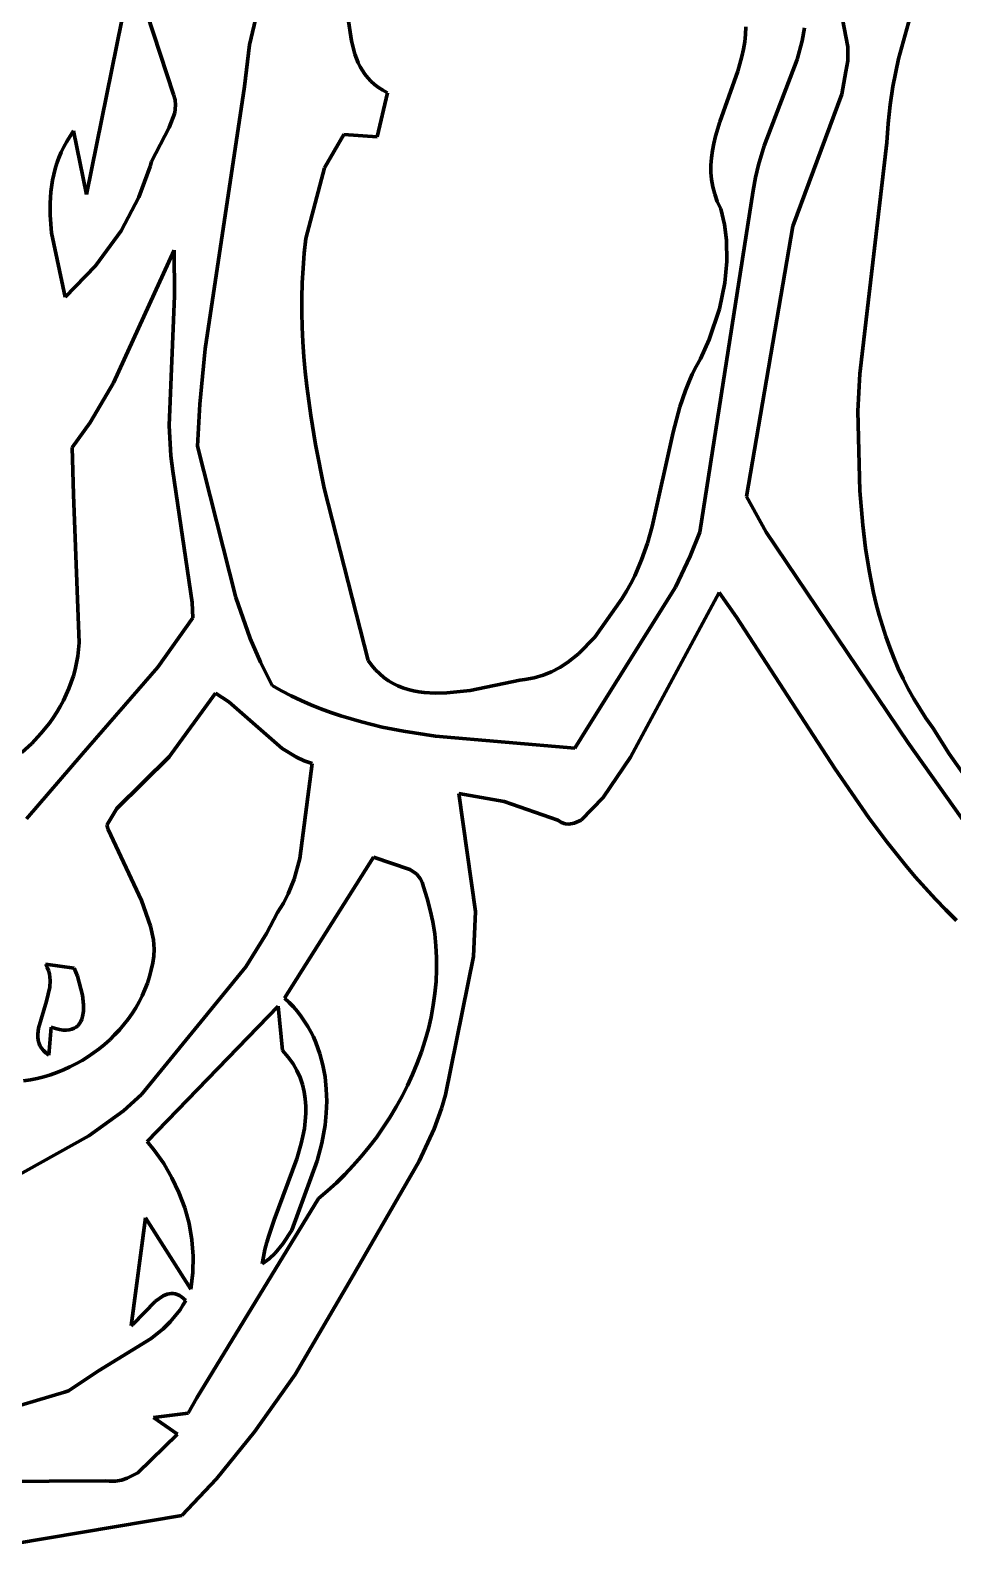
# Model space of a CAD drawing. Header units: millimetres. Extents: x 0 to 15.3, y 0 to 17.7.
# Drawn here: x 2.082 to 3.131, y 13.017 to 14.739 of the extents above; entities that cross this region are included whole.
import ezdxf

# ---------------------------------------------------------------- set-up
doc = ezdxf.new("R2010")
doc.units = ezdxf.units.MM
doc.layers.add('color#0a0a0aff', color=7, linetype='CONTINUOUS', lineweight=100)
doc.layers.add('color#ffffffff', color=7, linetype='CONTINUOUS', lineweight=100)

msp = doc.modelspace()

# ---------------------------------------------------------------- linework, layer by layer
at = {"layer": 'color#0a0a0aff'}
for p, q in [((3.0698, 14.7062), (3.1157, 14.871)), ((2.2451, 14.6657), (2.1811, 14.8602)), ((2.3545, 14.8207), (2.3314, 14.7221)), ((2.4473, 14.7266), (2.4386, 14.7862)), ((2.1863, 14.7501), (2.1461, 14.5519)), ((2.8962, 14.7424), (2.8958, 14.7339)), ((2.9601, 14.7268), (2.9629, 14.7413)), ((3.0061, 14.7513), (3.0122, 14.7198)), ((2.4512, 14.7114), (2.4473, 14.7266)), ((2.8948, 14.7255), (2.8934, 14.7171)), ((2.8958, 14.7339), (2.8948, 14.7255)), ((2.9543, 14.7053), (2.9601, 14.7268)), ((2.3314, 14.7221), (2.3259, 14.6748)), ((2.4549, 14.7018), (2.4512, 14.7114)), ((2.8915, 14.7088), (2.8868, 14.6921)), ((2.8934, 14.7171), (2.8915, 14.7088)), ((3.0122, 14.7198), (3.012, 14.7038)), ((2.4572, 14.6972), (2.4549, 14.7018)), ((2.4598, 14.6928), (2.4572, 14.6972)), ((2.4626, 14.6886), (2.4598, 14.6928)), ((2.8868, 14.6921), (2.8664, 14.6345)), ((2.917, 14.607), (2.9543, 14.7053)), ((3.0098, 14.6916), (3.0053, 14.6661)), ((3.012, 14.7038), (3.0098, 14.6916)), ((3.0634, 14.6748), (3.0698, 14.7062)), ((2.3259, 14.6748), (2.281, 14.3762)), ((2.4659, 14.6845), (2.4626, 14.6886)), ((2.4695, 14.6807), (2.4659, 14.6845)), ((2.4736, 14.6771), (2.4695, 14.6807)), ((2.4781, 14.6737), (2.4736, 14.6771)), ((2.483, 14.6705), (2.4781, 14.6737)), ((3.0602, 14.6538), (3.0634, 14.6748)), ((2.2467, 14.6595), (2.2451, 14.6657)), ((2.2472, 14.6534), (2.2467, 14.6595)), ((2.4765, 14.6175), (2.4885, 14.6676)), ((2.4885, 14.6676), (2.483, 14.6705)), ((3.0053, 14.6661), (2.9496, 14.5156)), ((2.2399, 14.6279), (2.2463, 14.6447)), ((2.2463, 14.6447), (2.2472, 14.6534)), ((3.0578, 14.6325), (3.0602, 14.6538)), ((2.1313, 14.6241), (2.1272, 14.6181)), ((2.1461, 14.5519), (2.1313, 14.6241)), ((2.2198, 14.5894), (2.2399, 14.6279)), ((2.8664, 14.6345), (2.8615, 14.6181)), ((3.0566, 14.611), (3.0578, 14.6325)), ((2.1201, 14.606), (2.1171, 14.5998)), ((2.1235, 14.6121), (2.1201, 14.606)), ((2.1272, 14.6181), (2.1235, 14.6121)), ((2.4166, 14.582), (2.4387, 14.6199)), ((2.4387, 14.6199), (2.4765, 14.6175)), ((2.8596, 14.6099), (2.858, 14.6017)), ((2.8615, 14.6181), (2.8596, 14.6099)), ((2.9104, 14.5856), (2.917, 14.607)), ((3.0258, 14.3476), (3.0566, 14.611)), ((2.1122, 14.5873), (2.1103, 14.5809)), ((2.1145, 14.5936), (2.1122, 14.5873)), ((2.1171, 14.5998), (2.1145, 14.5936)), ((2.2184, 14.5835), (2.2198, 14.5894)), ((2.8569, 14.5935), (2.8563, 14.5853)), ((2.858, 14.6017), (2.8569, 14.5935)), ((2.1103, 14.5809), (2.1073, 14.568)), ((2.2056, 14.5486), (2.2184, 14.5835)), ((2.3955, 14.5019), (2.4166, 14.582)), ((2.8563, 14.5853), (2.8564, 14.577)), ((2.8564, 14.577), (2.857, 14.5688)), ((2.857, 14.5688), (2.8584, 14.5605)), ((2.9045, 14.5563), (2.907, 14.5711)), ((2.907, 14.5711), (2.9104, 14.5856)), ((2.1054, 14.555), (2.1046, 14.5418)), ((2.1073, 14.568), (2.1054, 14.555)), ((2.8438, 14.1677), (2.9045, 14.5563)), ((2.8584, 14.5605), (2.8606, 14.5522)), ((2.8606, 14.5522), (2.8636, 14.5439)), ((2.1046, 14.5418), (2.1047, 14.5284)), ((2.1854, 14.5104), (2.2056, 14.5486)), ((2.8636, 14.5439), (2.8675, 14.5355)), ((2.8675, 14.5355), (2.8716, 14.5177)), ((2.1047, 14.5284), (2.1063, 14.5083)), ((2.8716, 14.5177), (2.8739, 14.4997)), ((2.1063, 14.5083), (2.1216, 14.4351)), ((2.1561, 14.4705), (2.1854, 14.5104)), ((2.3937, 14.485), (2.3955, 14.5019)), ((2.9496, 14.5156), (2.8969, 14.2081)), ((2.2456, 14.4884), (2.1768, 14.3374)), ((2.2462, 14.4364), (2.2456, 14.4884)), ((2.3924, 14.4681), (2.3937, 14.485)), ((2.8739, 14.4997), (2.8745, 14.4756)), ((2.1216, 14.4351), (2.1561, 14.4705)), ((2.3915, 14.4512), (2.3924, 14.4681)), ((2.8745, 14.4756), (2.8723, 14.4514)), ((2.3911, 14.4344), (2.3915, 14.4512)), ((2.8723, 14.4514), (2.8661, 14.4216)), ((2.2399, 14.289), (2.2462, 14.4364)), ((2.3911, 14.4176), (2.3911, 14.4344)), ((2.3914, 14.4008), (2.3911, 14.4176)), ((2.8661, 14.4216), (2.8543, 14.387)), ((2.3922, 14.384), (2.3914, 14.4008)), ((2.3933, 14.3672), (2.3922, 14.384)), ((2.8543, 14.387), (2.8443, 14.365)), ((2.281, 14.3762), (2.2748, 14.3131)), ((2.3948, 14.3505), (2.3933, 14.3672)), ((2.8443, 14.365), (2.8395, 14.3562)), ((2.3965, 14.3338), (2.3948, 14.3505)), ((2.8351, 14.3472), (2.8311, 14.3381)), ((2.8395, 14.3562), (2.8351, 14.3472)), ((3.0234, 14.3052), (3.0258, 14.3476)), ((2.1768, 14.3374), (2.1501, 14.2924)), ((2.401, 14.3005), (2.3965, 14.3338)), ((2.8275, 14.3289), (2.821, 14.3101)), ((2.8311, 14.3381), (2.8275, 14.3289)), ((2.2748, 14.3131), (2.2721, 14.2655)), ((2.4064, 14.2673), (2.401, 14.3005)), ((2.821, 14.3101), (2.8132, 14.2813)), ((3.0258, 14.2145), (3.0234, 14.3052)), ((2.1501, 14.2924), (2.1296, 14.264)), ((2.2419, 14.2544), (2.2399, 14.289)), ((2.8132, 14.2813), (2.7896, 14.1739)), ((2.1296, 14.264), (2.1312, 14.2103)), ((2.2721, 14.2655), (2.3159, 14.0932)), ((2.4163, 14.2176), (2.4064, 14.2673)), ((2.2441, 14.2371), (2.2419, 14.2544)), ((2.2662, 14.0875), (2.2441, 14.2371)), ((2.1312, 14.2103), (2.1375, 14.0418)), ((2.4663, 14.0216), (2.4163, 14.2176)), ((2.8969, 14.2081), (2.9193, 14.1677)), ((3.029, 14.1754), (3.0258, 14.2145)), ((2.7896, 14.1739), (2.784, 14.1549)), ((3.0322, 14.1495), (3.029, 14.1754)), ((2.8329, 14.1403), (2.8438, 14.1677)), ((2.9193, 14.1677), (3.0807, 13.928)), ((2.784, 14.1549), (2.7774, 14.1362)), ((2.8159, 14.105), (2.8329, 14.1403)), ((3.0363, 14.1238), (3.0322, 14.1495)), ((2.7737, 14.127), (2.7696, 14.118)), ((2.7774, 14.1362), (2.7737, 14.127)), ((3.0414, 14.0984), (3.0363, 14.1238)), ((2.717, 13.9469), (2.8159, 14.105)), ((2.7651, 14.1091), (2.7602, 14.1003)), ((2.7696, 14.118), (2.7651, 14.1091)), ((2.2669, 14.0701), (2.2662, 14.0875)), ((2.3159, 14.0932), (2.3323, 14.0467)), ((2.7549, 14.0917), (2.7244, 14.0481)), ((2.7602, 14.1003), (2.7549, 14.0917)), ((2.8657, 14.0988), (2.7649, 13.9116)), ((2.8853, 14.071), (2.8657, 14.0988)), ((3.0445, 14.0858), (3.0414, 14.0984)), ((2.2273, 14.0138), (2.2669, 14.0701)), ((2.9973, 13.8988), (2.8853, 14.071)), ((3.0478, 14.0733), (3.0445, 14.0858)), ((3.0514, 14.0609), (3.0478, 14.0733)), ((3.0554, 14.0487), (3.0514, 14.0609)), ((2.1375, 14.0418), (2.1369, 14.0341)), ((2.3323, 14.0467), (2.3439, 14.0195)), ((2.7244, 14.0481), (2.7057, 14.029)), ((3.0597, 14.0365), (3.0554, 14.0487)), ((3.0644, 14.0245), (3.0597, 14.0365)), ((2.1347, 14.0189), (2.133, 14.0115)), ((2.136, 14.0265), (2.1347, 14.0189)), ((2.1369, 14.0341), (2.136, 14.0265)), ((2.3439, 14.0195), (2.3573, 13.993)), ((2.4704, 14.016), (2.4663, 14.0216)), ((2.6932, 14.0193), (2.6844, 14.0136)), ((2.7057, 14.029), (2.6932, 14.0193)), ((3.0695, 14.0126), (3.0644, 14.0245)), ((2.131, 14.0041), (2.1287, 13.9969)), ((2.133, 14.0115), (2.131, 14.0041)), ((2.1409, 13.915), (2.2273, 14.0138)), ((2.4748, 14.0109), (2.4704, 14.016)), ((2.4795, 14.0063), (2.4748, 14.0109)), ((2.4844, 14.0022), (2.4795, 14.0063)), ((2.4895, 13.9986), (2.4844, 14.0022)), ((2.6552, 14.0018), (2.6446, 13.9998)), ((2.6654, 14.0048), (2.6552, 14.0018)), ((2.6751, 14.0088), (2.6654, 14.0048)), ((2.6844, 14.0136), (2.6751, 14.0088)), ((3.0749, 14.0009), (3.0695, 14.0126)), ((3.0808, 13.9894), (3.0749, 14.0009)), ((2.126, 13.9898), (2.123, 13.9829)), ((2.1287, 13.9969), (2.126, 13.9898)), ((2.2927, 13.9845), (2.2402, 13.9121)), ((2.308, 13.9744), (2.2927, 13.9845)), ((2.3573, 13.993), (2.368, 13.9869)), ((2.368, 13.9869), (2.3789, 13.9812)), ((2.4948, 13.9955), (2.4895, 13.9986)), ((2.5003, 13.9928), (2.4948, 13.9955)), ((2.5059, 13.9905), (2.5003, 13.9928)), ((2.5118, 13.9886), (2.5059, 13.9905)), ((2.5178, 13.9871), (2.5118, 13.9886)), ((2.5239, 13.9859), (2.5178, 13.9871)), ((2.5301, 13.9851), (2.5239, 13.9859)), ((2.5428, 13.9843), (2.5301, 13.9851)), ((2.5558, 13.9846), (2.5428, 13.9843)), ((2.5823, 13.9875), (2.5558, 13.9846)), ((2.6391, 13.9992), (2.5823, 13.9875)), ((2.6446, 13.9998), (2.6391, 13.9992)), ((3.0871, 13.978), (3.0808, 13.9894)), ((2.1162, 13.9694), (2.1123, 13.9629)), ((2.1197, 13.976), (2.1162, 13.9694)), ((2.123, 13.9829), (2.1197, 13.976)), ((2.3685, 13.9215), (2.308, 13.9744)), ((2.3789, 13.9812), (2.39, 13.976)), ((2.39, 13.976), (2.4011, 13.9711)), ((2.4011, 13.9711), (2.4124, 13.9666)), ((2.4124, 13.9666), (2.4239, 13.9624)), ((3.0939, 13.9668), (3.0871, 13.978)), ((3.101, 13.9558), (3.0939, 13.9668)), ((2.1037, 13.9503), (2.0942, 13.9384)), ((2.1081, 13.9565), (2.1037, 13.9503)), ((2.1123, 13.9629), (2.1081, 13.9565)), ((2.4239, 13.9624), (2.4354, 13.9585)), ((2.4354, 13.9585), (2.4587, 13.9517)), ((2.4587, 13.9517), (2.4825, 13.9459)), ((3.1087, 13.945), (3.101, 13.9558)), ((2.0942, 13.9384), (2.0837, 13.9273)), ((2.4825, 13.9459), (2.5065, 13.9412)), ((2.5065, 13.9412), (2.5429, 13.9356)), ((2.5429, 13.9356), (2.7015, 13.9219)), ((2.7015, 13.9219), (2.717, 13.9469)), ((3.1274, 13.9155), (3.1087, 13.945)), ((2.0837, 13.9273), (2.0724, 13.917)), ((2.0778, 13.8413), (2.1409, 13.915)), ((2.3847, 13.9116), (2.3685, 13.9215)), ((3.0807, 13.928), (3.1681, 13.805)), ((3.1475, 13.887), (3.1274, 13.9155)), ((2.2402, 13.9121), (2.1803, 13.8533)), ((2.3935, 13.9076), (2.3847, 13.9116)), ((2.3886, 13.7961), (2.4028, 13.9044)), ((2.4028, 13.9044), (2.3935, 13.9076)), ((2.7649, 13.9116), (2.7338, 13.8657)), ((3.0361, 13.8425), (2.9973, 13.8988)), ((2.6212, 13.8612), (2.5694, 13.8704)), ((2.5694, 13.8704), (2.5886, 13.7359)), ((2.7338, 13.8657), (2.7086, 13.84)), ((2.1803, 13.8533), (2.1692, 13.8343)), ((2.682, 13.8398), (2.6212, 13.8612)), ((2.1692, 13.8343), (2.1708, 13.8293)), ((2.1708, 13.8293), (2.2084, 13.7486)), ((2.6863, 13.8373), (2.682, 13.8398)), ((2.6905, 13.8359), (2.6863, 13.8373)), ((2.6947, 13.8355), (2.6905, 13.8359)), ((2.7008, 13.8364), (2.6947, 13.8355)), ((2.7086, 13.84), (2.7008, 13.8364)), ((3.0566, 13.8152), (3.0361, 13.8425)), ((3.0778, 13.7886), (3.0566, 13.8152)), ((2.4726, 13.7977), (2.3714, 13.6374)), ((2.3822, 13.7729), (2.3886, 13.7961)), ((2.5139, 13.7839), (2.4726, 13.7977)), ((2.5214, 13.7788), (2.5139, 13.7839)), ((2.5257, 13.7735), (2.5214, 13.7788)), ((3.0888, 13.7755), (3.0778, 13.7886)), ((2.3755, 13.7561), (2.3822, 13.7729)), ((2.5278, 13.7692), (2.5257, 13.7735)), ((2.5292, 13.7642), (2.5278, 13.7692)), ((2.5335, 13.7509), (2.5292, 13.7642)), ((3.1001, 13.7628), (3.0888, 13.7755)), ((3.1117, 13.7502), (3.1001, 13.7628)), ((2.2084, 13.7486), (2.2189, 13.7193)), ((2.3634, 13.7348), (2.37, 13.7453)), ((2.37, 13.7453), (2.3755, 13.7561)), ((2.5371, 13.7376), (2.5335, 13.7509)), ((3.1236, 13.7379), (3.1117, 13.7502)), ((2.3509, 13.7109), (2.3634, 13.7348)), ((2.54, 13.7241), (2.5371, 13.7376)), ((2.5886, 13.7359), (2.5862, 13.6849)), ((3.1358, 13.7259), (3.1236, 13.7379)), ((2.2189, 13.7193), (2.2221, 13.7039)), ((2.3273, 13.6729), (2.3509, 13.7109)), ((2.5421, 13.7106), (2.54, 13.7241)), ((2.5435, 13.6971), (2.5421, 13.7106)), ((2.2221, 13.7039), (2.2231, 13.6933)), ((2.2231, 13.6933), (2.2224, 13.6853)), ((2.5442, 13.6835), (2.5435, 13.6971)), ((2.0993, 13.6759), (2.1013, 13.6724)), ((2.1318, 13.6715), (2.0993, 13.6759)), ((2.2213, 13.6775), (2.2197, 13.6697)), ((2.2224, 13.6853), (2.2213, 13.6775)), ((2.5442, 13.6699), (2.5442, 13.6835)), ((2.5862, 13.6849), (2.5542, 13.5275)), ((2.1013, 13.6724), (2.1028, 13.6688)), ((2.1028, 13.6688), (2.1038, 13.6651)), ((2.1038, 13.6651), (2.1044, 13.6613)), ((2.1047, 13.6575), (2.1042, 13.6498)), ((2.1044, 13.6613), (2.1047, 13.6575)), ((2.1357, 13.6623), (2.1318, 13.6715)), ((2.1415, 13.6406), (2.1357, 13.6623)), ((2.2085, 13.5276), (2.3273, 13.6729)), ((2.2177, 13.6621), (2.2153, 13.6546)), ((2.2197, 13.6697), (2.2177, 13.6621)), ((2.5423, 13.6428), (2.5436, 13.6564)), ((2.5436, 13.6564), (2.5442, 13.6699)), ((2.1042, 13.6498), (2.1005, 13.634)), ((2.1427, 13.6296), (2.1415, 13.6406)), ((2.2094, 13.6402), (2.2059, 13.6332)), ((2.2125, 13.6473), (2.2094, 13.6402)), ((2.2153, 13.6546), (2.2125, 13.6473)), ((2.5404, 13.6293), (2.5423, 13.6428)), ((2.1005, 13.634), (2.0913, 13.6034)), ((2.1416, 13.6164), (2.1426, 13.6227)), ((2.1426, 13.6227), (2.1427, 13.6296)), ((2.202, 13.6264), (2.1978, 13.6198)), ((2.2059, 13.6332), (2.202, 13.6264)), ((2.3642, 13.6281), (2.2149, 13.4743)), ((2.3691, 13.5779), (2.3642, 13.6281)), ((2.3714, 13.6374), (2.3766, 13.6325)), ((2.3766, 13.6325), (2.3815, 13.6274)), ((2.3815, 13.6274), (2.386, 13.6221)), ((2.386, 13.6221), (2.3902, 13.6166)), ((2.5379, 13.6159), (2.5404, 13.6293)), ((2.1032, 13.5726), (2.1056, 13.6044)), ((2.1056, 13.6044), (2.1106, 13.6028)), ((2.1321, 13.6031), (2.1344, 13.6045)), ((2.1344, 13.6045), (2.1364, 13.6063)), ((2.1364, 13.6063), (2.1381, 13.6084)), ((2.1381, 13.6084), (2.1396, 13.6108)), ((2.1396, 13.6108), (2.1407, 13.6135)), ((2.1407, 13.6135), (2.1416, 13.6164)), ((2.1885, 13.6073), (2.1834, 13.6013)), ((2.1933, 13.6135), (2.1885, 13.6073)), ((2.1978, 13.6198), (2.1933, 13.6135)), ((2.3902, 13.6166), (2.3941, 13.611)), ((2.3941, 13.611), (2.3978, 13.6052)), ((2.3978, 13.6052), (2.4011, 13.5992)), ((2.5349, 13.6026), (2.5379, 13.6159)), ((2.0913, 13.6034), (2.0905, 13.5963)), ((2.0905, 13.5963), (2.0905, 13.5929)), ((2.0905, 13.5929), (2.091, 13.5896)), ((2.091, 13.5896), (2.0918, 13.5864)), ((2.1106, 13.6028), (2.1151, 13.6017)), ((2.1151, 13.6017), (2.1193, 13.6011)), ((2.1193, 13.6011), (2.123, 13.6009)), ((2.123, 13.6009), (2.1264, 13.6012)), ((2.1264, 13.6012), (2.1294, 13.602)), ((2.1294, 13.602), (2.1321, 13.6031)), ((2.1724, 13.5901), (2.1665, 13.5848)), ((2.178, 13.5956), (2.1724, 13.5901)), ((2.1834, 13.6013), (2.178, 13.5956)), ((2.4011, 13.5992), (2.4041, 13.5932)), ((2.4041, 13.5932), (2.4068, 13.587)), ((2.527, 13.5763), (2.5312, 13.5894)), ((2.5312, 13.5894), (2.5349, 13.6026)), ((2.0918, 13.5864), (2.093, 13.5834)), ((2.093, 13.5834), (2.0947, 13.5805)), ((2.0947, 13.5805), (2.097, 13.5777)), ((2.097, 13.5777), (2.0998, 13.575)), ((2.0998, 13.575), (2.1032, 13.5726)), ((2.1476, 13.5707), (2.1409, 13.5665)), ((2.1541, 13.5751), (2.1476, 13.5707)), ((2.1604, 13.5799), (2.1541, 13.5751)), ((2.1665, 13.5848), (2.1604, 13.5799)), ((2.3755, 13.5704), (2.3691, 13.5779)), ((2.3809, 13.5627), (2.3755, 13.5704)), ((2.4068, 13.587), (2.4114, 13.5742)), ((2.4114, 13.5742), (2.4149, 13.5611)), ((2.5223, 13.5634), (2.527, 13.5763)), ((2.1124, 13.5529), (2.105, 13.5503)), ((2.1198, 13.5558), (2.1124, 13.5529)), ((2.1269, 13.5591), (2.1198, 13.5558)), ((2.134, 13.5626), (2.1269, 13.5591)), ((2.1409, 13.5665), (2.134, 13.5626)), ((2.3853, 13.5549), (2.3809, 13.5627)), ((2.3889, 13.547), (2.3853, 13.5549)), ((2.4149, 13.5611), (2.4173, 13.5477)), ((2.517, 13.5506), (2.5223, 13.5634)), ((2.0821, 13.5445), (2.0744, 13.5433)), ((2.0898, 13.5461), (2.0821, 13.5445)), ((2.0975, 13.548), (2.0898, 13.5461)), ((2.105, 13.5503), (2.0975, 13.548)), ((2.3917, 13.539), (2.3889, 13.547)), ((2.3937, 13.5309), (2.3917, 13.539)), ((2.4173, 13.5477), (2.4187, 13.534)), ((2.505, 13.5257), (2.5113, 13.538)), ((2.5113, 13.538), (2.517, 13.5506)), ((2.188, 13.509), (2.2085, 13.5276)), ((2.3949, 13.5227), (2.3937, 13.5309)), ((2.3955, 13.5144), (2.3949, 13.5227)), ((2.4187, 13.534), (2.4192, 13.5203)), ((2.4192, 13.5203), (2.4187, 13.5065)), ((2.4983, 13.5136), (2.505, 13.5257)), ((2.5542, 13.5275), (2.5497, 13.5117)), ((2.1488, 13.4809), (2.188, 13.509)), ((2.3949, 13.4976), (2.3955, 13.506)), ((2.3955, 13.506), (2.3955, 13.5144)), ((2.4187, 13.5065), (2.4173, 13.4927)), ((2.4836, 13.4901), (2.4912, 13.5017)), ((2.4912, 13.5017), (2.4983, 13.5136)), ((2.5497, 13.5117), (2.5414, 13.4888)), ((2.3922, 13.4805), (2.3938, 13.489)), ((2.3938, 13.489), (2.3949, 13.4976)), ((2.4173, 13.4927), (2.4136, 13.4722)), ((2.4757, 13.4788), (2.4836, 13.4901)), ((2.5414, 13.4888), (2.5245, 13.4519)), ((2.04, 13.4204), (2.1488, 13.4809)), ((2.2149, 13.4743), (2.2229, 13.4646)), ((2.3852, 13.4545), (2.3902, 13.4719)), ((2.3902, 13.4719), (2.3922, 13.4805)), ((2.4136, 13.4722), (2.4082, 13.4523)), ((2.4586, 13.4571), (2.4673, 13.4678)), ((2.4673, 13.4678), (2.4757, 13.4788)), ((2.2229, 13.4646), (2.2338, 13.4492)), ((2.3595, 13.3851), (2.3852, 13.4545)), ((2.4082, 13.4523), (2.3794, 13.3733)), ((2.5245, 13.4519), (2.4472, 13.3179)), ((2.4495, 13.4468), (2.4586, 13.4571)), ((2.2338, 13.4492), (2.2432, 13.4331)), ((2.2432, 13.4331), (2.2512, 13.4163)), ((2.4303, 13.4274), (2.44, 13.4369)), ((2.44, 13.4369), (2.4495, 13.4468)), ((2.2512, 13.4163), (2.2577, 13.3988)), ((2.4099, 13.4096), (2.4202, 13.4182)), ((2.4202, 13.4182), (2.4303, 13.4274)), ((2.2577, 13.3988), (2.2626, 13.3809)), ((2.2715, 13.1825), (2.4099, 13.4096)), ((2.2132, 13.3876), (2.1966, 13.2646)), ((2.2645, 13.3062), (2.2132, 13.3876)), ((2.2626, 13.3809), (2.2657, 13.3625)), ((2.3537, 13.3681), (2.3595, 13.3851)), ((2.3512, 13.3597), (2.3537, 13.3681)), ((2.3794, 13.3733), (2.3695, 13.3578)), ((2.2657, 13.3625), (2.2672, 13.3439)), ((2.3472, 13.3431), (2.349, 13.3513)), ((2.349, 13.3513), (2.3512, 13.3597)), ((2.3605, 13.3472), (2.3536, 13.3408)), ((2.3695, 13.3578), (2.3605, 13.3472)), ((2.2672, 13.3439), (2.2668, 13.3251)), ((2.3459, 13.3349), (2.3472, 13.3431)), ((2.3536, 13.3408), (2.3459, 13.3349)), ((2.2668, 13.3251), (2.2645, 13.3062)), ((2.4472, 13.3179), (2.3833, 13.2093)), ((2.2246, 13.2925), (2.2333, 13.2987)), ((2.2333, 13.2987), (2.2378, 13.3006)), ((2.2378, 13.3006), (2.2423, 13.3015)), ((2.2423, 13.3015), (2.2446, 13.3015)), ((2.2446, 13.3015), (2.2469, 13.3011)), ((2.2469, 13.3011), (2.2493, 13.3003)), ((2.2493, 13.3003), (2.2516, 13.2992)), ((2.2516, 13.2992), (2.254, 13.2977)), ((2.254, 13.2977), (2.2564, 13.2957)), ((2.2564, 13.2957), (2.2588, 13.2933)), ((2.1985, 13.266), (2.2246, 13.2925)), ((2.2489, 13.2781), (2.2413, 13.2692)), ((2.2524, 13.2829), (2.2489, 13.2781)), ((2.2557, 13.288), (2.2524, 13.2829)), ((2.2588, 13.2933), (2.2557, 13.288)), ((2.1966, 13.2646), (2.1985, 13.266)), ((2.2331, 13.261), (2.2197, 13.25)), ((2.2413, 13.2692), (2.2331, 13.261)), ((2.2197, 13.25), (2.1596, 13.2132)), ((2.1596, 13.2132), (2.1255, 13.1904)), ((2.3833, 13.2093), (2.3371, 13.1438)), ((2.1208, 13.189), (2.0206, 13.1591)), ((2.1255, 13.1904), (2.1208, 13.189)), ((2.2617, 13.1653), (2.2715, 13.1825)), ((2.2221, 13.1602), (2.2617, 13.1653)), ((2.2494, 13.1411), (2.2221, 13.1602)), ((2.2044, 13.0972), (2.2494, 13.1411)), ((2.3371, 13.1438), (2.2937, 13.0906)), ((1.9122, 13.0872), (2.1677, 13.088)), ((2.1677, 13.088), (2.1716, 13.0877)), ((2.1716, 13.0877), (2.1789, 13.0879)), ((2.1789, 13.0879), (2.1858, 13.0891)), ((2.1858, 13.0891), (2.1923, 13.0911)), ((2.1923, 13.0911), (2.2044, 13.0972)), ((2.2937, 13.0906), (2.2545, 13.0488)), ((2.2545, 13.0488), (2.063, 13.0166))]:
    msp.add_line(p, q, dxfattribs=at)
at = {"layer": 'color#ffffffff'}
for p, q in [((3.1157, 14.871), (3.0698, 14.7062)), ((2.1811, 14.8602), (2.2451, 14.6657)), ((2.3314, 14.7221), (2.3545, 14.8207)), ((2.4386, 14.7862), (2.4473, 14.7266)), ((2.1461, 14.5519), (2.1863, 14.7501)), ((2.8958, 14.7339), (2.8962, 14.7424)), ((2.9629, 14.7413), (2.9601, 14.7268)), ((3.0122, 14.7198), (3.0061, 14.7513)), ((2.4473, 14.7266), (2.4512, 14.7114)), ((2.8934, 14.7171), (2.8948, 14.7255)), ((2.8948, 14.7255), (2.8958, 14.7339)), ((2.9601, 14.7268), (2.9543, 14.7053)), ((2.3259, 14.6748), (2.3314, 14.7221)), ((2.4512, 14.7114), (2.4549, 14.7018)), ((2.8868, 14.6921), (2.8915, 14.7088)), ((2.8915, 14.7088), (2.8934, 14.7171)), ((3.012, 14.7038), (3.0122, 14.7198)), ((2.4549, 14.7018), (2.4572, 14.6972)), ((2.4572, 14.6972), (2.4598, 14.6928)), ((2.4598, 14.6928), (2.4626, 14.6886)), ((2.8664, 14.6345), (2.8868, 14.6921)), ((2.9543, 14.7053), (2.917, 14.607)), ((3.0053, 14.6661), (3.0098, 14.6916)), ((3.0098, 14.6916), (3.012, 14.7038)), ((3.0698, 14.7062), (3.0634, 14.6748)), ((2.281, 14.3762), (2.3259, 14.6748)), ((2.4626, 14.6886), (2.4659, 14.6845)), ((2.4659, 14.6845), (2.4695, 14.6807)), ((2.4695, 14.6807), (2.4736, 14.6771)), ((2.4736, 14.6771), (2.4781, 14.6737)), ((2.4781, 14.6737), (2.483, 14.6705)), ((3.0634, 14.6748), (3.0602, 14.6538)), ((2.2451, 14.6657), (2.2467, 14.6595)), ((2.2467, 14.6595), (2.2472, 14.6534)), ((2.4885, 14.6676), (2.4765, 14.6175)), ((2.483, 14.6705), (2.4885, 14.6676)), ((2.9496, 14.5156), (3.0053, 14.6661)), ((2.2463, 14.6447), (2.2399, 14.6279)), ((2.2472, 14.6534), (2.2463, 14.6447)), ((3.0602, 14.6538), (3.0578, 14.6325)), ((2.1272, 14.6181), (2.1313, 14.6241)), ((2.1313, 14.6241), (2.1461, 14.5519)), ((2.2399, 14.6279), (2.2198, 14.5894)), ((2.8615, 14.6181), (2.8664, 14.6345)), ((3.0578, 14.6325), (3.0566, 14.611)), ((2.1171, 14.5998), (2.1201, 14.606)), ((2.1201, 14.606), (2.1235, 14.6121)), ((2.1235, 14.6121), (2.1272, 14.6181)), ((2.4387, 14.6199), (2.4166, 14.582)), ((2.4765, 14.6175), (2.4387, 14.6199)), ((2.858, 14.6017), (2.8596, 14.6099)), ((2.8596, 14.6099), (2.8615, 14.6181)), ((2.917, 14.607), (2.9104, 14.5856)), ((3.0566, 14.611), (3.0258, 14.3476)), ((2.1103, 14.5809), (2.1122, 14.5873)), ((2.1122, 14.5873), (2.1145, 14.5936)), ((2.1145, 14.5936), (2.1171, 14.5998)), ((2.2198, 14.5894), (2.2184, 14.5835)), ((2.8563, 14.5853), (2.8569, 14.5935)), ((2.8569, 14.5935), (2.858, 14.6017)), ((2.1073, 14.568), (2.1103, 14.5809)), ((2.2184, 14.5835), (2.2056, 14.5486)), ((2.4166, 14.582), (2.3955, 14.5019)), ((2.8564, 14.577), (2.8563, 14.5853)), ((2.857, 14.5688), (2.8564, 14.577)), ((2.8584, 14.5605), (2.857, 14.5688)), ((2.907, 14.5711), (2.9045, 14.5563)), ((2.9104, 14.5856), (2.907, 14.5711)), ((2.1046, 14.5418), (2.1054, 14.555)), ((2.1054, 14.555), (2.1073, 14.568)), ((2.9045, 14.5563), (2.8438, 14.1677)), ((2.8606, 14.5522), (2.8584, 14.5605)), ((2.8636, 14.5439), (2.8606, 14.5522)), ((2.1047, 14.5284), (2.1046, 14.5418)), ((2.2056, 14.5486), (2.1854, 14.5104)), ((2.8675, 14.5355), (2.8636, 14.5439)), ((2.8716, 14.5177), (2.8675, 14.5355)), ((2.1063, 14.5083), (2.1047, 14.5284)), ((2.8739, 14.4997), (2.8716, 14.5177)), ((2.1216, 14.4351), (2.1063, 14.5083)), ((2.1854, 14.5104), (2.1561, 14.4705)), ((2.3955, 14.5019), (2.3937, 14.485)), ((2.8969, 14.2081), (2.9496, 14.5156)), ((2.1768, 14.3374), (2.2456, 14.4884)), ((2.2456, 14.4884), (2.2462, 14.4364)), ((2.3937, 14.485), (2.3924, 14.4681)), ((2.8745, 14.4756), (2.8739, 14.4997)), ((2.1561, 14.4705), (2.1216, 14.4351)), ((2.3924, 14.4681), (2.3915, 14.4512)), ((2.8723, 14.4514), (2.8745, 14.4756)), ((2.3915, 14.4512), (2.3911, 14.4344)), ((2.8661, 14.4216), (2.8723, 14.4514)), ((2.2462, 14.4364), (2.2399, 14.289)), ((2.3911, 14.4344), (2.3911, 14.4176)), ((2.3911, 14.4176), (2.3914, 14.4008)), ((2.8543, 14.387), (2.8661, 14.4216)), ((2.3914, 14.4008), (2.3922, 14.384)), ((2.3922, 14.384), (2.3933, 14.3672)), ((2.8443, 14.365), (2.8543, 14.387)), ((2.2748, 14.3131), (2.281, 14.3762)), ((2.3933, 14.3672), (2.3948, 14.3505)), ((2.8395, 14.3562), (2.8443, 14.365)), ((2.3948, 14.3505), (2.3965, 14.3338)), ((2.8311, 14.3381), (2.8351, 14.3472)), ((2.8351, 14.3472), (2.8395, 14.3562)), ((3.0258, 14.3476), (3.0234, 14.3052)), ((2.1501, 14.2924), (2.1768, 14.3374)), ((2.3965, 14.3338), (2.401, 14.3005)), ((2.821, 14.3101), (2.8275, 14.3289)), ((2.8275, 14.3289), (2.8311, 14.3381)), ((2.2721, 14.2655), (2.2748, 14.3131)), ((2.401, 14.3005), (2.4064, 14.2673)), ((2.8132, 14.2813), (2.821, 14.3101)), ((3.0234, 14.3052), (3.0258, 14.2145)), ((2.1296, 14.264), (2.1501, 14.2924)), ((2.2399, 14.289), (2.2419, 14.2544)), ((2.7896, 14.1739), (2.8132, 14.2813)), ((2.1312, 14.2103), (2.1296, 14.264)), ((2.3159, 14.0932), (2.2721, 14.2655)), ((2.4064, 14.2673), (2.4163, 14.2176)), ((2.2419, 14.2544), (2.2441, 14.2371)), ((2.2441, 14.2371), (2.2662, 14.0875)), ((2.1375, 14.0418), (2.1312, 14.2103)), ((2.4163, 14.2176), (2.4663, 14.0216)), ((2.9193, 14.1677), (2.8969, 14.2081)), ((3.0258, 14.2145), (3.029, 14.1754)), ((2.784, 14.1549), (2.7896, 14.1739)), ((3.029, 14.1754), (3.0322, 14.1495)), ((2.8438, 14.1677), (2.8329, 14.1403)), ((3.0807, 13.928), (2.9193, 14.1677)), ((2.7774, 14.1362), (2.784, 14.1549)), ((2.8329, 14.1403), (2.8159, 14.105)), ((3.0322, 14.1495), (3.0363, 14.1238)), ((2.7696, 14.118), (2.7737, 14.127)), ((2.7737, 14.127), (2.7774, 14.1362)), ((3.0363, 14.1238), (3.0414, 14.0984)), ((2.8159, 14.105), (2.717, 13.9469)), ((2.7602, 14.1003), (2.7651, 14.1091)), ((2.7651, 14.1091), (2.7696, 14.118)), ((2.2662, 14.0875), (2.2669, 14.0701)), ((2.3323, 14.0467), (2.3159, 14.0932)), ((2.7244, 14.0481), (2.7549, 14.0917)), ((2.7549, 14.0917), (2.7602, 14.1003)), ((2.7649, 13.9116), (2.8657, 14.0988)), ((2.8657, 14.0988), (2.8853, 14.071)), ((3.0414, 14.0984), (3.0445, 14.0858)), ((2.2669, 14.0701), (2.2273, 14.0138)), ((2.8853, 14.071), (2.9973, 13.8988)), ((3.0445, 14.0858), (3.0478, 14.0733)), ((3.0478, 14.0733), (3.0514, 14.0609)), ((3.0514, 14.0609), (3.0554, 14.0487)), ((2.1369, 14.0341), (2.1375, 14.0418)), ((2.3439, 14.0195), (2.3323, 14.0467)), ((2.7057, 14.029), (2.7244, 14.0481)), ((3.0554, 14.0487), (3.0597, 14.0365)), ((3.0597, 14.0365), (3.0644, 14.0245)), ((2.133, 14.0115), (2.1347, 14.0189)), ((2.1347, 14.0189), (2.136, 14.0265)), ((2.136, 14.0265), (2.1369, 14.0341)), ((2.3573, 13.993), (2.3439, 14.0195)), ((2.4663, 14.0216), (2.4704, 14.016)), ((2.6844, 14.0136), (2.6932, 14.0193)), ((2.6932, 14.0193), (2.7057, 14.029)), ((3.0644, 14.0245), (3.0695, 14.0126)), ((2.1287, 13.9969), (2.131, 14.0041)), ((2.131, 14.0041), (2.133, 14.0115)), ((2.2273, 14.0138), (2.1409, 13.915)), ((2.4704, 14.016), (2.4748, 14.0109)), ((2.4748, 14.0109), (2.4795, 14.0063)), ((2.4795, 14.0063), (2.4844, 14.0022)), ((2.4844, 14.0022), (2.4895, 13.9986)), ((2.6446, 13.9998), (2.6552, 14.0018)), ((2.6552, 14.0018), (2.6654, 14.0048)), ((2.6654, 14.0048), (2.6751, 14.0088)), ((2.6751, 14.0088), (2.6844, 14.0136)), ((3.0695, 14.0126), (3.0749, 14.0009)), ((3.0749, 14.0009), (3.0808, 13.9894)), ((2.123, 13.9829), (2.126, 13.9898)), ((2.126, 13.9898), (2.1287, 13.9969)), ((2.2402, 13.9121), (2.2927, 13.9845)), ((2.2927, 13.9845), (2.308, 13.9744)), ((2.368, 13.9869), (2.3573, 13.993)), ((2.3789, 13.9812), (2.368, 13.9869)), ((2.4895, 13.9986), (2.4948, 13.9955)), ((2.4948, 13.9955), (2.5003, 13.9928)), ((2.5003, 13.9928), (2.5059, 13.9905)), ((2.5059, 13.9905), (2.5118, 13.9886)), ((2.5118, 13.9886), (2.5178, 13.9871)), ((2.5178, 13.9871), (2.5239, 13.9859)), ((2.5239, 13.9859), (2.5301, 13.9851)), ((2.5301, 13.9851), (2.5428, 13.9843)), ((2.5428, 13.9843), (2.5558, 13.9846)), ((2.5558, 13.9846), (2.5823, 13.9875)), ((2.5823, 13.9875), (2.6391, 13.9992)), ((2.6391, 13.9992), (2.6446, 13.9998)), ((3.0808, 13.9894), (3.0871, 13.978)), ((2.1123, 13.9629), (2.1162, 13.9694)), ((2.1162, 13.9694), (2.1197, 13.976)), ((2.1197, 13.976), (2.123, 13.9829)), ((2.308, 13.9744), (2.3685, 13.9215)), ((2.39, 13.976), (2.3789, 13.9812)), ((2.4011, 13.9711), (2.39, 13.976)), ((2.4124, 13.9666), (2.4011, 13.9711)), ((2.4239, 13.9624), (2.4124, 13.9666)), ((3.0871, 13.978), (3.0939, 13.9668)), ((3.0939, 13.9668), (3.101, 13.9558)), ((2.0942, 13.9384), (2.1037, 13.9503)), ((2.1037, 13.9503), (2.1081, 13.9565)), ((2.1081, 13.9565), (2.1123, 13.9629)), ((2.4354, 13.9585), (2.4239, 13.9624)), ((2.4587, 13.9517), (2.4354, 13.9585)), ((2.4825, 13.9459), (2.4587, 13.9517)), ((3.101, 13.9558), (3.1087, 13.945)), ((2.0837, 13.9273), (2.0942, 13.9384)), ((2.5065, 13.9412), (2.4825, 13.9459)), ((2.5429, 13.9356), (2.5065, 13.9412)), ((2.7015, 13.9219), (2.5429, 13.9356)), ((2.717, 13.9469), (2.7015, 13.9219)), ((3.1087, 13.945), (3.1274, 13.9155)), ((2.0724, 13.917), (2.0837, 13.9273)), ((2.1409, 13.915), (2.0778, 13.8413)), ((2.3685, 13.9215), (2.3847, 13.9116)), ((3.1681, 13.805), (3.0807, 13.928)), ((3.1274, 13.9155), (3.1475, 13.887)), ((2.1803, 13.8533), (2.2402, 13.9121)), ((2.3847, 13.9116), (2.3935, 13.9076)), ((2.4028, 13.9044), (2.3886, 13.7961)), ((2.3935, 13.9076), (2.4028, 13.9044)), ((2.7338, 13.8657), (2.7649, 13.9116)), ((2.9973, 13.8988), (3.0361, 13.8425)), ((2.5886, 13.7359), (2.5694, 13.8704)), ((2.5694, 13.8704), (2.6212, 13.8612)), ((2.7086, 13.84), (2.7338, 13.8657)), ((2.1692, 13.8343), (2.1803, 13.8533)), ((2.6212, 13.8612), (2.682, 13.8398)), ((2.1708, 13.8293), (2.1692, 13.8343)), ((2.2084, 13.7486), (2.1708, 13.8293)), ((2.682, 13.8398), (2.6863, 13.8373)), ((2.6863, 13.8373), (2.6905, 13.8359)), ((2.6905, 13.8359), (2.6947, 13.8355)), ((2.6947, 13.8355), (2.7008, 13.8364)), ((2.7008, 13.8364), (2.7086, 13.84)), ((3.0361, 13.8425), (3.0566, 13.8152)), ((3.0566, 13.8152), (3.0778, 13.7886)), ((2.3714, 13.6374), (2.4726, 13.7977)), ((2.3886, 13.7961), (2.3822, 13.7729)), ((2.4726, 13.7977), (2.5139, 13.7839)), ((2.5139, 13.7839), (2.5214, 13.7788)), ((2.5214, 13.7788), (2.5257, 13.7735)), ((3.0778, 13.7886), (3.0888, 13.7755)), ((2.3822, 13.7729), (2.3755, 13.7561)), ((2.5257, 13.7735), (2.5278, 13.7692)), ((2.5278, 13.7692), (2.5292, 13.7642)), ((2.5292, 13.7642), (2.5335, 13.7509)), ((3.0888, 13.7755), (3.1001, 13.7628)), ((3.1001, 13.7628), (3.1117, 13.7502)), ((2.2189, 13.7193), (2.2084, 13.7486)), ((2.37, 13.7453), (2.3634, 13.7348)), ((2.3755, 13.7561), (2.37, 13.7453)), ((2.5335, 13.7509), (2.5371, 13.7376)), ((3.1117, 13.7502), (3.1236, 13.7379)), ((2.3634, 13.7348), (2.3509, 13.7109)), ((2.5371, 13.7376), (2.54, 13.7241)), ((2.5862, 13.6849), (2.5886, 13.7359)), ((3.1236, 13.7379), (3.1358, 13.7259)), ((2.2221, 13.7039), (2.2189, 13.7193)), ((2.3509, 13.7109), (2.3273, 13.6729)), ((2.54, 13.7241), (2.5421, 13.7106)), ((2.5421, 13.7106), (2.5435, 13.6971)), ((2.2231, 13.6933), (2.2221, 13.7039)), ((2.2224, 13.6853), (2.2231, 13.6933)), ((2.5435, 13.6971), (2.5442, 13.6835)), ((2.0993, 13.6759), (2.1318, 13.6715)), ((2.1013, 13.6724), (2.0993, 13.6759)), ((2.2197, 13.6697), (2.2213, 13.6775)), ((2.2213, 13.6775), (2.2224, 13.6853)), ((2.5442, 13.6835), (2.5442, 13.6699)), ((2.5542, 13.5275), (2.5862, 13.6849)), ((2.1028, 13.6688), (2.1013, 13.6724)), ((2.1038, 13.6651), (2.1028, 13.6688)), ((2.1044, 13.6613), (2.1038, 13.6651)), ((2.1042, 13.6498), (2.1047, 13.6575)), ((2.1047, 13.6575), (2.1044, 13.6613)), ((2.1318, 13.6715), (2.1357, 13.6623)), ((2.1357, 13.6623), (2.1415, 13.6406)), ((2.3273, 13.6729), (2.2085, 13.5276)), ((2.2153, 13.6546), (2.2177, 13.6621)), ((2.2177, 13.6621), (2.2197, 13.6697)), ((2.5436, 13.6564), (2.5423, 13.6428)), ((2.5442, 13.6699), (2.5436, 13.6564)), ((2.1005, 13.634), (2.1042, 13.6498)), ((2.1415, 13.6406), (2.1427, 13.6296)), ((2.2059, 13.6332), (2.2094, 13.6402)), ((2.2094, 13.6402), (2.2125, 13.6473)), ((2.2125, 13.6473), (2.2153, 13.6546)), ((2.5423, 13.6428), (2.5404, 13.6293)), ((2.0913, 13.6034), (2.1005, 13.634)), ((2.1426, 13.6227), (2.1416, 13.6164)), ((2.1427, 13.6296), (2.1426, 13.6227)), ((2.1978, 13.6198), (2.202, 13.6264)), ((2.202, 13.6264), (2.2059, 13.6332)), ((2.2149, 13.4743), (2.3642, 13.6281)), ((2.3642, 13.6281), (2.3691, 13.5779)), ((2.3766, 13.6325), (2.3714, 13.6374)), ((2.3815, 13.6274), (2.3766, 13.6325)), ((2.386, 13.6221), (2.3815, 13.6274)), ((2.3902, 13.6166), (2.386, 13.6221)), ((2.5404, 13.6293), (2.5379, 13.6159)), ((2.1056, 13.6044), (2.1032, 13.5726)), ((2.1106, 13.6028), (2.1056, 13.6044)), ((2.1344, 13.6045), (2.1321, 13.6031)), ((2.1364, 13.6063), (2.1344, 13.6045)), ((2.1381, 13.6084), (2.1364, 13.6063)), ((2.1396, 13.6108), (2.1381, 13.6084)), ((2.1407, 13.6135), (2.1396, 13.6108)), ((2.1416, 13.6164), (2.1407, 13.6135)), ((2.1834, 13.6013), (2.1885, 13.6073)), ((2.1885, 13.6073), (2.1933, 13.6135)), ((2.1933, 13.6135), (2.1978, 13.6198)), ((2.3941, 13.611), (2.3902, 13.6166)), ((2.3978, 13.6052), (2.3941, 13.611)), ((2.4011, 13.5992), (2.3978, 13.6052)), ((2.5379, 13.6159), (2.5349, 13.6026)), ((2.0905, 13.5963), (2.0913, 13.6034)), ((2.0905, 13.5929), (2.0905, 13.5963)), ((2.091, 13.5896), (2.0905, 13.5929)), ((2.0918, 13.5864), (2.091, 13.5896)), ((2.1151, 13.6017), (2.1106, 13.6028)), ((2.1193, 13.6011), (2.1151, 13.6017)), ((2.123, 13.6009), (2.1193, 13.6011)), ((2.1264, 13.6012), (2.123, 13.6009)), ((2.1294, 13.602), (2.1264, 13.6012)), ((2.1321, 13.6031), (2.1294, 13.602)), ((2.1665, 13.5848), (2.1724, 13.5901)), ((2.1724, 13.5901), (2.178, 13.5956)), ((2.178, 13.5956), (2.1834, 13.6013)), ((2.4041, 13.5932), (2.4011, 13.5992)), ((2.4068, 13.587), (2.4041, 13.5932)), ((2.5312, 13.5894), (2.527, 13.5763)), ((2.5349, 13.6026), (2.5312, 13.5894)), ((2.093, 13.5834), (2.0918, 13.5864)), ((2.0947, 13.5805), (2.093, 13.5834)), ((2.097, 13.5777), (2.0947, 13.5805)), ((2.0998, 13.575), (2.097, 13.5777)), ((2.1032, 13.5726), (2.0998, 13.575)), ((2.1409, 13.5665), (2.1476, 13.5707)), ((2.1476, 13.5707), (2.1541, 13.5751)), ((2.1541, 13.5751), (2.1604, 13.5799)), ((2.1604, 13.5799), (2.1665, 13.5848)), ((2.3691, 13.5779), (2.3755, 13.5704)), ((2.3755, 13.5704), (2.3809, 13.5627)), ((2.4114, 13.5742), (2.4068, 13.587)), ((2.4149, 13.5611), (2.4114, 13.5742)), ((2.527, 13.5763), (2.5223, 13.5634)), ((2.105, 13.5503), (2.1124, 13.5529)), ((2.1124, 13.5529), (2.1198, 13.5558)), ((2.1198, 13.5558), (2.1269, 13.5591)), ((2.1269, 13.5591), (2.134, 13.5626)), ((2.134, 13.5626), (2.1409, 13.5665)), ((2.3809, 13.5627), (2.3853, 13.5549)), ((2.3853, 13.5549), (2.3889, 13.547)), ((2.4173, 13.5477), (2.4149, 13.5611)), ((2.5223, 13.5634), (2.517, 13.5506)), ((2.0744, 13.5433), (2.0821, 13.5445)), ((2.0821, 13.5445), (2.0898, 13.5461)), ((2.0898, 13.5461), (2.0975, 13.548)), ((2.0975, 13.548), (2.105, 13.5503)), ((2.3889, 13.547), (2.3917, 13.539)), ((2.3917, 13.539), (2.3937, 13.5309)), ((2.4187, 13.534), (2.4173, 13.5477)), ((2.5113, 13.538), (2.505, 13.5257)), ((2.517, 13.5506), (2.5113, 13.538)), ((2.2085, 13.5276), (2.188, 13.509)), ((2.3937, 13.5309), (2.3949, 13.5227)), ((2.3949, 13.5227), (2.3955, 13.5144)), ((2.4192, 13.5203), (2.4187, 13.534)), ((2.4187, 13.5065), (2.4192, 13.5203)), ((2.505, 13.5257), (2.4983, 13.5136)), ((2.5497, 13.5117), (2.5542, 13.5275)), ((2.188, 13.509), (2.1488, 13.4809)), ((2.3955, 13.506), (2.3949, 13.4976)), ((2.3955, 13.5144), (2.3955, 13.506)), ((2.4173, 13.4927), (2.4187, 13.5065)), ((2.4912, 13.5017), (2.4836, 13.4901)), ((2.4983, 13.5136), (2.4912, 13.5017)), ((2.5414, 13.4888), (2.5497, 13.5117)), ((2.3938, 13.489), (2.3922, 13.4805)), ((2.3949, 13.4976), (2.3938, 13.489)), ((2.4136, 13.4722), (2.4173, 13.4927)), ((2.4836, 13.4901), (2.4757, 13.4788)), ((2.5245, 13.4519), (2.5414, 13.4888)), ((2.1488, 13.4809), (2.04, 13.4204)), ((2.2229, 13.4646), (2.2149, 13.4743)), ((2.3902, 13.4719), (2.3852, 13.4545)), ((2.3922, 13.4805), (2.3902, 13.4719)), ((2.4082, 13.4523), (2.4136, 13.4722)), ((2.4673, 13.4678), (2.4586, 13.4571)), ((2.4757, 13.4788), (2.4673, 13.4678)), ((2.2338, 13.4492), (2.2229, 13.4646)), ((2.3852, 13.4545), (2.3595, 13.3851)), ((2.3794, 13.3733), (2.4082, 13.4523)), ((2.4472, 13.3179), (2.5245, 13.4519)), ((2.4586, 13.4571), (2.4495, 13.4468)), ((2.2432, 13.4331), (2.2338, 13.4492)), ((2.2512, 13.4163), (2.2432, 13.4331)), ((2.44, 13.4369), (2.4303, 13.4274)), ((2.4495, 13.4468), (2.44, 13.4369)), ((2.2577, 13.3988), (2.2512, 13.4163)), ((2.4202, 13.4182), (2.4099, 13.4096)), ((2.4303, 13.4274), (2.4202, 13.4182)), ((2.2626, 13.3809), (2.2577, 13.3988)), ((2.4099, 13.4096), (2.2715, 13.1825)), ((2.1966, 13.2646), (2.2132, 13.3876)), ((2.2132, 13.3876), (2.2645, 13.3062)), ((2.2657, 13.3625), (2.2626, 13.3809)), ((2.3595, 13.3851), (2.3537, 13.3681)), ((2.3537, 13.3681), (2.3512, 13.3597)), ((2.3695, 13.3578), (2.3794, 13.3733)), ((2.2672, 13.3439), (2.2657, 13.3625)), ((2.349, 13.3513), (2.3472, 13.3431)), ((2.3512, 13.3597), (2.349, 13.3513)), ((2.3536, 13.3408), (2.3605, 13.3472)), ((2.3605, 13.3472), (2.3695, 13.3578)), ((2.2668, 13.3251), (2.2672, 13.3439)), ((2.3472, 13.3431), (2.3459, 13.3349)), ((2.3459, 13.3349), (2.3536, 13.3408)), ((2.2645, 13.3062), (2.2668, 13.3251)), ((2.3833, 13.2093), (2.4472, 13.3179)), ((2.2333, 13.2987), (2.2246, 13.2925)), ((2.2378, 13.3006), (2.2333, 13.2987)), ((2.2423, 13.3015), (2.2378, 13.3006)), ((2.2446, 13.3015), (2.2423, 13.3015)), ((2.2469, 13.3011), (2.2446, 13.3015)), ((2.2493, 13.3003), (2.2469, 13.3011)), ((2.2516, 13.2992), (2.2493, 13.3003)), ((2.254, 13.2977), (2.2516, 13.2992)), ((2.2564, 13.2957), (2.254, 13.2977)), ((2.2588, 13.2933), (2.2564, 13.2957)), ((2.2246, 13.2925), (2.1985, 13.266)), ((2.2413, 13.2692), (2.2489, 13.2781)), ((2.2489, 13.2781), (2.2524, 13.2829)), ((2.2524, 13.2829), (2.2557, 13.288)), ((2.2557, 13.288), (2.2588, 13.2933)), ((2.1985, 13.266), (2.1966, 13.2646)), ((2.2197, 13.25), (2.2331, 13.261)), ((2.2331, 13.261), (2.2413, 13.2692)), ((2.1596, 13.2132), (2.2197, 13.25)), ((2.1255, 13.1904), (2.1596, 13.2132)), ((2.3371, 13.1438), (2.3833, 13.2093)), ((2.0206, 13.1591), (2.1208, 13.189)), ((2.1208, 13.189), (2.1255, 13.1904)), ((2.2715, 13.1825), (2.2617, 13.1653)), ((2.2617, 13.1653), (2.2221, 13.1602)), ((2.2221, 13.1602), (2.2494, 13.1411)), ((2.2494, 13.1411), (2.2044, 13.0972)), ((2.2937, 13.0906), (2.3371, 13.1438)), ((2.1677, 13.088), (1.9122, 13.0872)), ((2.1716, 13.0877), (2.1677, 13.088)), ((2.1789, 13.0879), (2.1716, 13.0877)), ((2.1858, 13.0891), (2.1789, 13.0879)), ((2.1923, 13.0911), (2.1858, 13.0891)), ((2.2044, 13.0972), (2.1923, 13.0911)), ((2.2545, 13.0488), (2.2937, 13.0906)), ((2.063, 13.0166), (2.2545, 13.0488))]:
    msp.add_line(p, q, dxfattribs=at)

doc.saveas('drawing.dxf')
